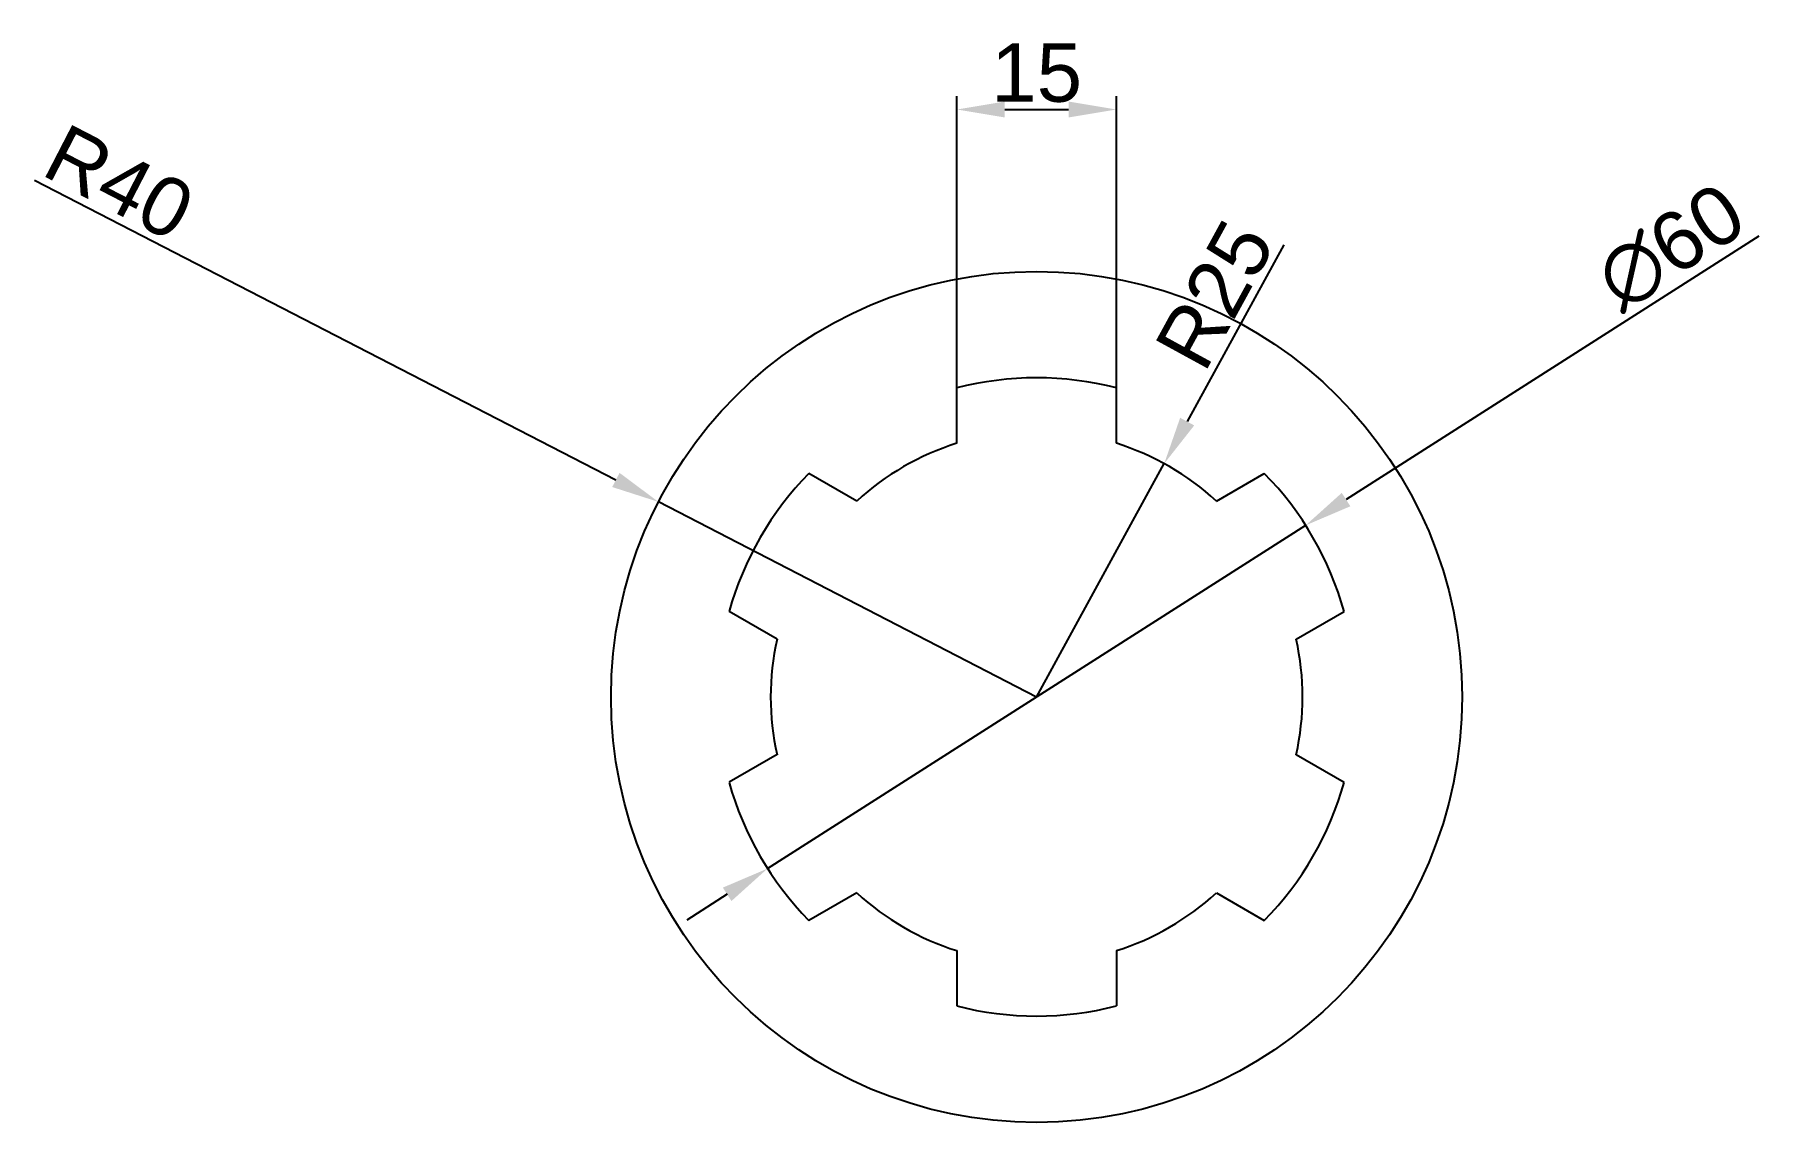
# Model space of a CAD drawing. Header units: millimetres. Extents: x 2465 to 2628, y 2239 to 2342.
import ezdxf

# ---------------------------------------------------------------- set-up
doc = ezdxf.new("R2010")
doc.units = ezdxf.units.MM
doc.styles.get("Standard").update_dxf_attribs({"font": 'arial.ttf'})
doc.dimstyles.new('ISO-25', dxfattribs={"dimtxt": 2.5, "dimasz": 2.5, "dimexe": 1.25, "dimexo": 0.625, "dimtad": 1, "dimtxsty": 'Standard', "dimcen": 2.5, "dimadec": 0, "dimazin": 0, "dimtfac": 1, "dimtmove": 0, "dimatfit": 3, "dimfxl": 1, "dimarcsym": 0})

# ---------------------------------------------------------------- blocks, each defined once
blk = doc.blocks.new('*U9')
for p, q in [((-7.5, -2.6), (-7.5, 2.6)), ((7.5, -2.6), (7.5, 2.6))]:
    blk.add_line(p, q)
blk = doc.blocks.new('*U11')
at = {"color": 0, "linetype": 'ByBlock', "lineweight": -2, "transparency": 16777216}
blk.add_blockref('*U9', (0, 26.45), dxfattribs=at)
for p, rotation in [((-22.9, 13.22), 59.99999999999999), ((22.9, 13.22), 299.9999999999999), ((-22.9, -13.22), 120), ((22.9, -13.22), 240), ((0, -26.45), 180)]:
    blk.add_blockref('*U9', p, dxfattribs=dict(at, rotation=rotation))
blk = doc.blocks.new('*D12')
at = {"color": 0, "lineweight": -2, "transparency": 16777216}
for p, q in [((2465.27, 2327.96), (2519.92, 2299.77)), ((2559.47, 2279.36), (2523.92, 2297.7))]:
    blk.add_line(p, q, dxfattribs=at)
at = {"color": 0, "transparency": 16777216}
blk.add_solid([(2520.26, 2300.43), (2519.57, 2299.1), (2523.92, 2297.7)], dxfattribs=at)
at = {"layer": 'Defpoints', "color": 0, "transparency": 16777216}
for p in [(2523.92, 2297.7), (2559.47, 2279.36)]:
    blk.add_point(p, dxfattribs=at)
at = {"color": 0, "transparency": 16777216, "insert": (2473.23, 2327.71), "char_height": 5.5, "attachment_point": 5, "rotation": 332.7116}
blk.add_mtext('R40', dxfattribs=at)
blk = doc.blocks.new('*D13')
at = {"color": 0, "lineweight": -2, "transparency": 16777216}
for p, q in [((2582.7, 2321.86), (2573.62, 2305.25)), ((2559.47, 2279.36), (2571.46, 2301.3))]:
    blk.add_line(p, q, dxfattribs=at)
at = {"color": 0, "transparency": 16777216}
blk.add_solid([(2572.96, 2305.61), (2574.28, 2304.89), (2571.46, 2301.3)], dxfattribs=at)
at = {"layer": 'Defpoints', "color": 0, "transparency": 16777216}
for p in [(2571.46, 2301.3), (2559.47, 2279.36)]:
    blk.add_point(p, dxfattribs=at)
at = {"color": 0, "transparency": 16777216, "insert": (2576.23, 2317.18), "char_height": 5.5, "attachment_point": 5, "rotation": 61.3313}
blk.add_mtext('R25', dxfattribs=at)
blk = doc.blocks.new('*D14')
at = {"color": 0, "lineweight": -2, "transparency": 16777216}
for p, q in [((2627.37, 2322.68), (2588.55, 2297.92)), ((2534.17, 2263.23), (2584.76, 2295.5)), ((2530.38, 2260.81), (2526.58, 2258.39))]:
    blk.add_line(p, q, dxfattribs=at)
at = {"color": 0, "transparency": 16777216}
for points in [[(2588.15, 2298.55), (2588.96, 2297.29), (2584.76, 2295.5)], [(2529.97, 2261.44), (2530.78, 2260.18), (2534.17, 2263.23)]]:
    blk.add_solid(points, dxfattribs=at)
at = {"layer": 'Defpoints', "color": 0, "transparency": 16777216}
for p in [(2584.76, 2295.5), (2534.17, 2263.23)]:
    blk.add_point(p, dxfattribs=at)
at = {"color": 0, "transparency": 16777216, "insert": (2619.08, 2321.64), "char_height": 5.5, "attachment_point": 5, "rotation": 32.531}
blk.add_mtext('∅60', dxfattribs=at)
blk = doc.blocks.new('*D15')
at = {"color": 0, "lineweight": -2, "transparency": 16777216}
for p, q in [((2551.97, 2306.44), (2551.97, 2335.84)), ((2566.97, 2306.44), (2566.97, 2335.84)), ((2556.47, 2334.59), (2562.47, 2334.59))]:
    blk.add_line(p, q, dxfattribs=at)
at = {"color": 0, "transparency": 16777216}
for points in [[(2556.47, 2335.34), (2556.47, 2333.84), (2551.97, 2334.59)], [(2562.47, 2335.34), (2562.47, 2333.84), (2566.97, 2334.59)]]:
    blk.add_solid(points, dxfattribs=at)
at = {"layer": 'Defpoints', "color": 0, "transparency": 16777216}
for p in [(2566.97, 2334.59), (2551.97, 2305.81), (2566.97, 2305.81)]:
    blk.add_point(p, dxfattribs=at)
at = {"color": 0, "transparency": 16777216, "insert": (2559.47, 2338.03), "char_height": 5.5, "attachment_point": 5}
blk.add_mtext('15', dxfattribs=at)

msp = doc.modelspace()

# ---------------------------------------------------------------- linework, layer by layer
msp.add_circle((2559.465, 2279.365), 40)
for radius, start, end in [(30, 75.52249, 104.47751), (25, 107.4576, 132.5424), (25, 47.4576, 72.5424), (30, 135.52249, 164.47751), (30, 15.52249, 44.47751), (25, 167.4576, 192.5424), (25, 347.4576, 12.5424), (30, 195.52249, 224.47751), (30, 315.52249, 344.47751), (25, 227.4576, 252.5424), (25, 287.4576, 312.5424), (30, 255.52249, 284.47751)]:
    msp.add_arc((2559.465, 2279.365), radius, start, end)

# ---------------------------------------------------------------- block references
msp.add_blockref('*U11', (2559.465, 2279.365))

# ---------------------------------------------------------------- dimensions: what is measured, and where the dimension line sits
at = {"color": 7, "true_color": 0xffffff}
dim = msp.add_linear_dim(base=(2566.965, 2334.594), p1=(2551.965, 2305.813), p2=(2566.965, 2305.813), dimstyle='ISO-25', override={"dimtxt": 5.5, "dimasz": 4.5}, dxfattribs=at)
dim.commit()
dim.dimension.update_dxf_attribs({"geometry": '*D15', "text_midpoint": (2559.465, 2338.027)})
dim = msp.add_radius_dim(center=(2559.465, 2279.365), mpoint=(2523.917, 2297.704), dimstyle='ISO-25', override={"dimtxt": 5.5, "dimasz": 4.5}, dxfattribs=at)
dim.commit()
dim.dimension.update_dxf_attribs({"geometry": '*D12', "text_midpoint": (2471.657, 2324.664), "dimtype": 164})
dim = msp.add_diameter_dim_2p(p1=(2534.172, 2263.232), p2=(2584.758, 2295.497), dimstyle='ISO-25', override={"dimtxt": 5.5, "dimasz": 4.5}, dxfattribs=at)
dim.commit()
dim.dimension.update_dxf_attribs({"geometry": '*D14', "text_midpoint": (2621.009, 2318.619), "dimtype": 163})
dim = msp.add_radius_dim(center=(2559.465, 2279.365), mpoint=(2571.459, 2301.3), dimstyle='ISO-25', override={"dimtxt": 5.5, "dimasz": 4.5}, dxfattribs=at)
dim.commit()
dim.dimension.update_dxf_attribs({"geometry": '*D13', "text_midpoint": (2576.226, 2317.176)})

doc.saveas('drawing.dxf')
